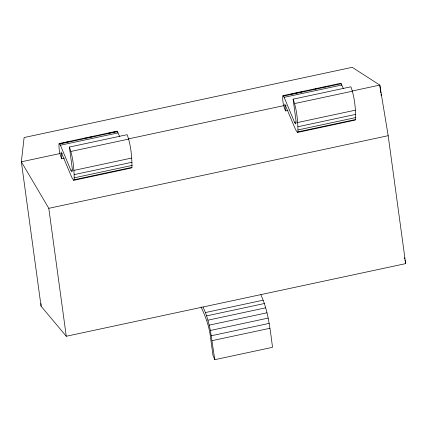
<?xml version="1.0" encoding="UTF-8"?>
<svg xmlns="http://www.w3.org/2000/svg" width="427" height="427" viewBox="0 0 427 427"><rect width="100%" height="100%" fill="white"/><g stroke="black" fill="none" stroke-linecap="round" stroke-linejoin="round"><path stroke-width="0.64" d="M119.709 136.512L117.089 131.137L59.316 143.499L59.006 143.851C58.739 148.948 59.673 154.136 61.755 158.801L64.349 158.246M73.674 180.338L74.202 179.735C74.197 168.798 73.097 157.307 69.387 147.043L127.161 134.681C130.87 144.945 131.97 156.437 131.975 167.373L131.447 167.976L73.674 180.338L71.8 177.413L61.072 151.921L61.755 158.801M297.406 132.461L297.934 131.858C297.929 120.921 296.829 109.429 293.119 99.165L350.893 86.804C354.602 97.068 355.702 108.559 355.707 119.496L355.179 120.099L297.406 132.461L295.532 129.536L284.804 104.044L285.487 110.924L288.081 110.369M343.441 88.635L340.821 83.254L283.048 95.621L282.738 95.974C282.471 101.066 283.405 106.259 285.487 110.924M340.511 83.612L340.821 83.254M59.006 143.851L62.251 143.157M63.548 142.88L68.742 141.769M83.671 138.572L86.27 138.017M87.567 137.74L94.709 136.213M107.689 133.432L110.283 132.877M113.529 132.183L116.128 131.628M291.177 94.17L293.771 93.614M295.073 93.337L302.209 91.805M315.195 89.029L317.789 88.474M321.035 87.781L323.634 87.225M324.931 86.943L328.176 86.249M59.316 143.499L59.796 143.963L117.569 131.601M283.048 95.621L283.528 96.086L341.301 83.724M59.796 143.963L60.42 145.217L118.188 132.856M283.528 96.086L284.152 97.34L341.92 84.978M59.823 153.576L21.35 161.806L41.072 306.212L66.27 336.262L405.65 263.635L388.175 135.695L379.8 85.101L352.216 67.322L24.109 137.537L21.35 161.806L48.795 208.323L66.27 336.262M128.66 138.844L283.555 105.693M352.414 90.962L379.8 85.101L380.884 93.011M71.197 151.388L128.965 139.026M294.929 103.51L352.702 91.143M61.05 153.672L62.353 153.394M284.782 105.795L286.085 105.517M60.42 145.217L70.813 170.192L72.115 169.914M284.152 97.34L294.55 122.314L295.847 122.037M73.796 170.426L131.569 158.065M297.528 122.549L355.301 110.187M74.266 174.606L132.039 162.244M297.998 126.728L355.771 114.361M74.405 177.781L132.178 165.42M298.137 129.904L355.91 117.537M74.202 179.735L131.975 167.373M297.934 131.858L355.707 119.496M48.795 208.323L388.175 135.695M203.113 307.077L205.392 312.559L263.165 300.197C268.823 315.275 270.371 331.48 272.549 347.316L214.781 359.678L212.972 355.333L210.372 336.295C209.129 326.02 205.392 316.316 201.053 306.986M205.392 312.559L206.609 315.884L264.382 303.522M206.609 315.884L207.912 320.181L265.679 307.819M207.912 320.181L209.198 325.15L266.971 312.788M214.781 359.678L210.394 330.461L268.167 318.094M211.408 335.739L269.181 323.378M212.176 340.639L269.949 328.278M294.55 122.314L295.649 124.038L296.082 122.533L295.996 120.665L293.119 99.165M70.813 170.192L71.917 171.916L72.344 170.41L72.264 168.542L69.387 147.043M260.881 294.71L263.165 300.197M209.198 325.15L210.394 330.461M404.588 257.732L404.828 259.045M405.063 260.358L405.65 263.635M381.065 94.33L381.242 95.648M41.029 303.554L41.072 306.212"/></g></svg>
